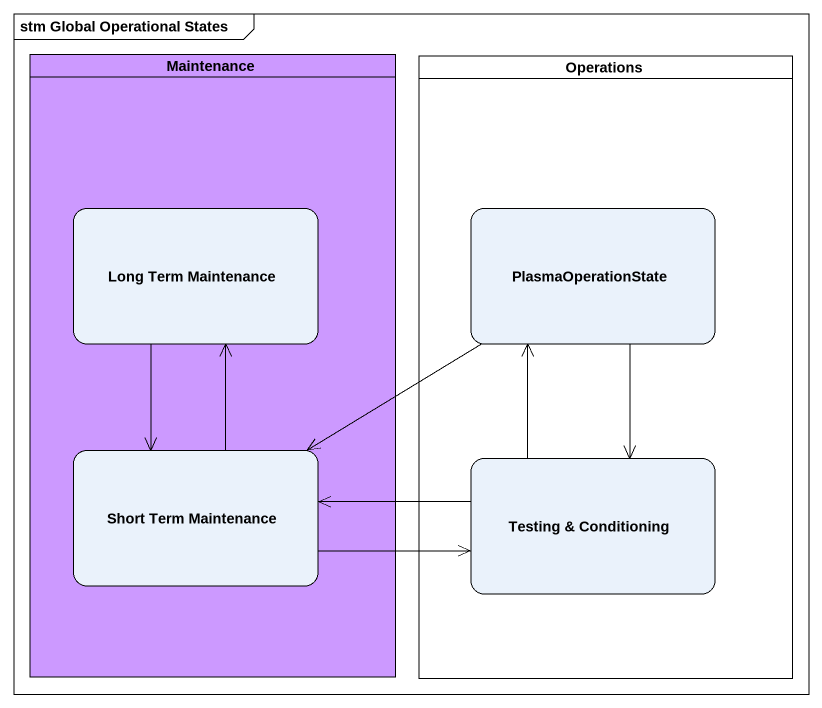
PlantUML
@startuml
mainframe stm Global Operational States
hide empty description
state Maintenance <<partition>> #CC99FF {
  state "Long Term Maintenance" as Long_Term_Maintenance
  state "Short Term Maintenance" as Short_Term_Maintenance
}
state Operations <<partition>> {
  state PlasmaOperationState
  state "Testing & Conditioning" as Testing_Conditioning
}
Long_Term_Maintenance --> Short_Term_Maintenance
PlasmaOperationState --> Short_Term_Maintenance
PlasmaOperationState --> Testing_Conditioning
Short_Term_Maintenance -up-> Long_Term_Maintenance
Short_Term_Maintenance -right-> Testing_Conditioning
Testing_Conditioning -up-> PlasmaOperationState
Testing_Conditioning -left-> Short_Term_Maintenance
@enduml
